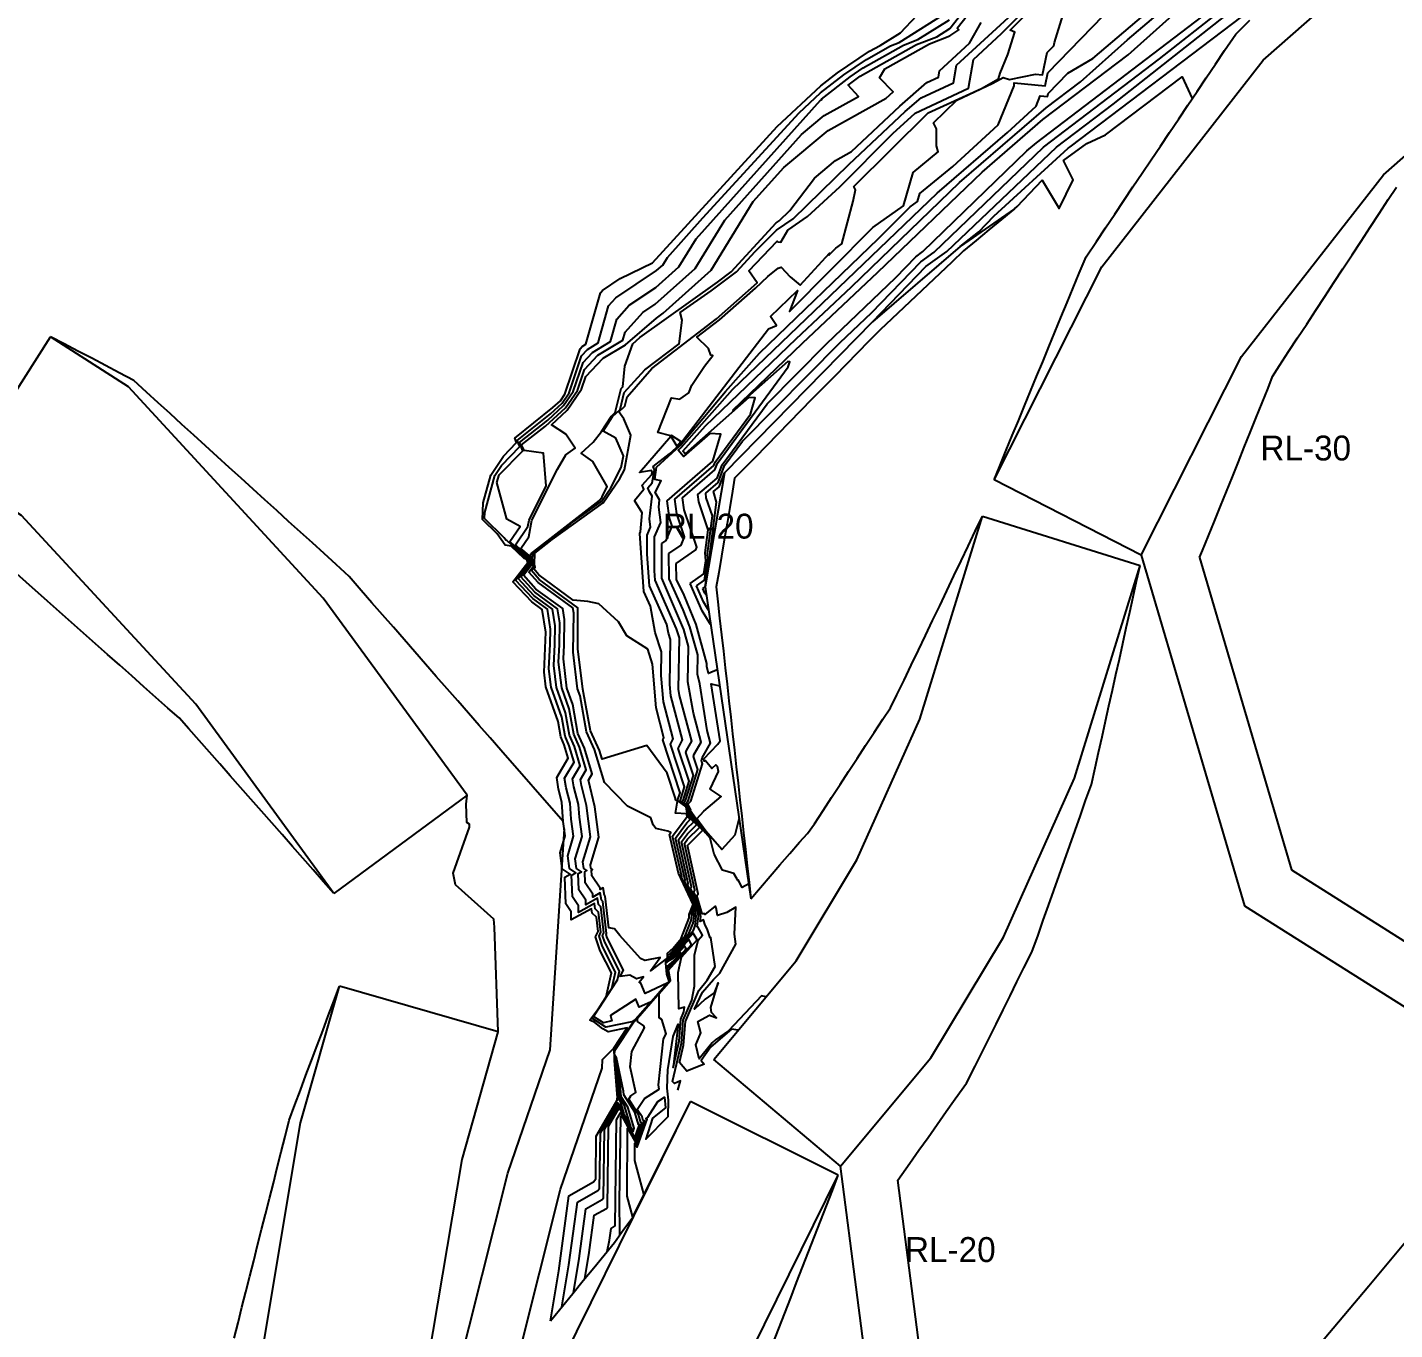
# Model space of a CAD drawing. Extents: x 115.113 to 115.1387, y -3.0991 to -3.0676.
# Drawn here: x 115.120221 to 115.122454, y -3.08711 to -3.084983 of the extents above; entities that cross this region are included whole.
import ezdxf

# ---------------------------------------------------------------- set-up
doc = ezdxf.new("R2010")
doc.units = 0
doc.header["$MEASUREMENT"] = 0
doc.layers.add('FeatureAttribs', color=7, linetype='Continuous')
doc.layers.add('HRS_SMT2_R1', color=7, linetype='Continuous')

# ---------------------------------------------------------------- blocks, each defined once
blk = doc.blocks.new('FEATURE')

msp = doc.modelspace()

# ---------------------------------------------------------------- linework, layer by layer
at = {"layer": 'HRS_SMT2_R1', "color": 250}
for points in [[(115.1217443, -3.0853408, -19), (115.1217751, -3.0853171, -19), (115.1217993, -3.0852914, -19), (115.1219206, -3.0851802, -19), (115.1219243, -3.0851778, -19), (115.1222053, -3.0849644, -19), (115.1222158, -3.0849527, -19), (115.1222478, -3.0849102, -19), (115.1223036, -3.0848427, -19), (115.1223309, -3.0848057, -19), (115.1223147, -3.0847943, -19), (115.1223192, -3.0847725, -19), (115.1223302, -3.0847554, -19), (115.1223881, -3.0847184, -19), (115.1224371, -3.0846594, -19), (115.1224484, -3.0846183, -19), (115.1224513, -3.0846037, -19)], [(115.1212126, -3.0857556, -9), (115.1212275, -3.0857373, -9), (115.121225, -3.0857306, -9), (115.1212408, -3.085713, -9), (115.1212414, -3.0857092, -9), (115.1212405, -3.0857067, -9), (115.1212209, -3.08571, -9), (115.1212721, -3.0856504, -9), (115.1212817, -3.0856668, -9), (115.1212883, -3.0856594, -9), (115.121273, -3.0856492, -9), (115.1212721, -3.0856502, -9), (115.1212504, -3.0856445, -9), (115.1212732, -3.0855881, -9), (115.1212864, -3.0855901, -9), (115.1213015, -3.08558, -9), (115.1213061, -3.0855673, -9), (115.1213269, -3.0855362, -9), (115.1213407, -3.0855187, -9), (115.1213372, -3.0855185, -9), (115.1213332, -3.0855075, -9), (115.1213145, -3.0854889, -9), (115.1213512, -3.0854604, -9), (115.1214104, -3.0854086, -9), (115.1214302, -3.0853898, -9), (115.1214474, -3.0853762, -9), (115.1214522, -3.0853748, -9), (115.1214667, -3.0853901, -9), (115.1214829, -3.0854038, -9), (115.121531, -3.0853519, -9), (115.1215298, -3.085355, -9), (115.1215411, -3.0853436, -9), (115.1215512, -3.0853364, -9), (115.1215697, -3.0852666, -9), (115.1215737, -3.0852483, -9), (115.121571, -3.0852426, -9), (115.1216924, -3.0851223, -9), (115.1217794, -3.0850826, -9), (115.1218072, -3.0850672, -9), (115.1218098, -3.0850576, -9), (115.1218222, -3.0850272, -9), (115.1218335, -3.0849908, -9), (115.121826, -3.0849873, -9), (115.1219675, -3.0848455, -9)], [(115.1210483, -3.0858671, -8), (115.1210503, -3.0858645, -8), (115.1210491, -3.0858599, -8), (115.1210499, -3.0858413, -8), (115.1210779, -3.0858194, -8), (115.1211612, -3.0857594, -8), (115.1211888, -3.0857197, -8), (115.121196, -3.0857054, -8), (115.1212065, -3.0856488, -8), (115.1211951, -3.085622, -8), (115.1211871, -3.085611, -8), (115.1211969, -3.0856016, -8), (115.1212007, -3.0855862, -8), (115.1212408, -3.08554, -8), (115.1213464, -3.085459, -8), (115.1214126, -3.0853999, -8), (115.1213994, -3.0853804, -8), (115.1214454, -3.0853323, -8), (115.1214468, -3.0853334, -8), (115.1214513, -3.0853338, -8), (115.1214627, -3.085314, -8), (115.1214949, -3.0852919, -8), (115.121548, -3.0852431, -8), (115.1216347, -3.0851561, -8), (115.1216708, -3.0851228, -8), (115.1217579, -3.0850822, -8), (115.1217661, -3.0850355, -8), (115.121812, -3.0849932, -8), (115.121928, -3.084877, -8)], [(115.1211314, -3.0870265, -4), (115.1211385, -3.0869835, -4), (115.1211467, -3.0869228, -4), (115.1211666, -3.0869115, -4), (115.1211683, -3.0869093, -4), (115.12117, -3.0867774, -4), (115.1211876, -3.0867472, -4), (115.1212101, -3.0867861, -4), (115.1212118, -3.0867804, -4), (115.1212016, -3.0867464, -4), (115.1211907, -3.0867296, -4), (115.1211888, -3.0867009, -4), (115.1211816, -3.0866678, -4), (115.1211819, -3.0866654, -4), (115.12118, -3.0866629, -4), (115.1211798, -3.0866535, -4), (115.121211, -3.086607, -4), (115.1212691, -3.0865407, -4), (115.1212654, -3.0865291, -4), (115.1212638, -3.0865109, -4), (115.1212658, -3.0865092, -4), (115.1212638, -3.0865103, -4), (115.1212642, -3.0865038, -4), (115.1212384, -3.0865236, -4), (115.1212542, -3.086502, -4), (115.1212292, -3.0865066, -4), (115.1212224, -3.0865034, -4), (115.1211883, -3.086466, -4), (115.12118, -3.086455, -4), (115.1211705, -3.0864536, -4), (115.1211645, -3.0864019, -4), (115.1211634, -3.0864007, -4), (115.1211612, -3.086388, -4), (115.1211564, -3.0863907, -4), (115.1211564, -3.0863888, -4), (115.1211426, -3.0863682, -4), (115.1211422, -3.0863589, -4), (115.1211441, -3.0863579, -4), (115.1211414, -3.0863561, -4), (115.1211406, -3.0863507, -4), (115.1211541, -3.0863055, -4), (115.1211478, -3.0862557, -4), (115.1211372, -3.0862125, -4), (115.1211435, -3.0862018, -4), (115.1211308, -3.0861598, -4), (115.1211201, -3.086136, -4), (115.1211117, -3.0860885, -4), (115.1211022, -3.0860621, -4), (115.1210963, -3.086014, -4), (115.1210975, -3.0859919, -4), (115.121098, -3.0859501, -4), (115.1210952, -3.0859319, -4), (115.1210514, -3.0859001, -4), (115.1210311, -3.0858776, -4), (115.1210442, -3.0858607, -4), (115.1210404, -3.0858455, -4), (115.1210271, -3.0858338, -4), (115.1210397, -3.085815, -4), (115.1210448, -3.0857879, -4), (115.1210868, -3.0857045, -4), (115.1211006, -3.0856812, -4), (115.1211158, -3.08567, -4), (115.1211002, -3.0856471, -4), (115.1210767, -3.0856319, -4), (115.1211023, -3.085608, -4), (115.1211262, -3.0855735, -4), (115.1211331, -3.0855531, -4), (115.1211612, -3.0855232, -4), (115.1211977, -3.0855014, -4), (115.1212482, -3.0854577, -4), (115.1212593, -3.0854496, -4), (115.1213378, -3.0853797, -4), (115.1214065, -3.0852674, -4), (115.1214563, -3.0852119, -4), (115.1215286, -3.0851511, -4), (115.1216234, -3.0850987, -4), (115.121635, -3.0850881, -4), (115.1216129, -3.0850654, -4), (115.1216212, -3.0850507, -4), (115.1216943, -3.0850098, -4), (115.1217278, -3.0849969, -4), (115.121742, -3.0849872, -4), (115.1217397, -3.0849844, -4), (115.121793, -3.0849161, -4)], [(115.121044, -3.0858697, -7), (115.1210488, -3.0858635, -7), (115.121046, -3.0858527, -7), (115.1210465, -3.085842, -7), (115.1211109, -3.0857916, -7), (115.1211584, -3.0857574, -7), (115.1211741, -3.0857347, -7), (115.1211907, -3.0857019, -7), (115.1211943, -3.0856827, -7), (115.1211821, -3.085654, -7), (115.1211612, -3.0856426, -7), (115.1211768, -3.0856184, -7), (115.1211889, -3.0856069, -7), (115.1211958, -3.0855794, -7), (115.1212292, -3.0855423, -7), (115.1212854, -3.0854997, -7), (115.1212905, -3.0854609, -7), (115.121287, -3.0854487, -7), (115.1213379, -3.0854133, -7), (115.1213792, -3.0853819, -7), (115.1214097, -3.0853487, -7), (115.1214445, -3.0853142, -7), (115.1214718, -3.0852955, -7), (115.1215631, -3.0852063, -7), (115.1216544, -3.0851206, -7), (115.1216805, -3.085098, -7), (115.1217335, -3.0850733, -7), (115.1217385, -3.0850448, -7), (115.1218759, -3.0849182, -7)], [(115.1212687, -3.0858421, -13), (115.1212885, -3.0858284, -13), (115.1212941, -3.0858147, -13), (115.1212816, -3.0857776, -13), (115.1212785, -3.0857535, -13), (115.1213422, -3.0856985, -13), (115.1213443, -3.085693, -13), (115.1214019, -3.0856146, -13), (115.1214098, -3.0855881, -13), (115.121399, -3.0855874, -13), (115.1212953, -3.0856794, -13), (115.1212917, -3.085675, -13), (115.1213285, -3.0856339, -13), (115.1214767, -3.0854915, -13), (115.1215668, -3.0854065, -13), (115.1217436, -3.0852364, -13), (115.121885, -3.0851145, -13), (115.1219411, -3.0850718, -13), (115.1220179, -3.0850031, -13), (115.1221177, -3.0849178, -13)], [(115.1212805, -3.0858582, -14), (115.1213125, -3.0858359, -14), (115.1213142, -3.085832, -14), (115.1212937, -3.085771, -14), (115.1212911, -3.085751, -14), (115.1213439, -3.0857054, -14), (115.1213481, -3.0856944, -14), (115.1214636, -3.0855372, -14), (115.1214661, -3.085529, -14), (115.1214627, -3.0855287, -14), (115.1213731, -3.0856083, -14), (115.1214869, -3.0854989, -14), (115.12161, -3.0853828, -14), (115.1217802, -3.0852192, -14), (115.1218797, -3.0851334, -14), (115.1220187, -3.0850276, -14), (115.1221425, -3.0849169, -14)], [(115.1211127, -3.0870494, -3), (115.1211219, -3.0869935, -3), (115.121133, -3.0869121, -3), (115.1211597, -3.0868969, -3), (115.1211619, -3.0868941, -3), (115.1211633, -3.0867827, -3), (115.1211865, -3.0867431, -3), (115.1212059, -3.0867762, -3), (115.1211958, -3.0867426, -3), (115.1211886, -3.0867314, -3), (115.1211858, -3.0866912, -3), (115.1211809, -3.0866686, -3), (115.1211813, -3.0866653, -3), (115.12118, -3.0866636, -3), (115.1211796, -3.0866534, -3), (115.1212106, -3.086607, -3), (115.1212659, -3.086544, -3), (115.12123, -3.0865604, -3), (115.1212231, -3.0865436, -3), (115.1212202, -3.0865422, -3), (115.121227, -3.0865332, -3), (115.121216, -3.0865367, -3), (115.1212047, -3.0865307, -3), (115.121189, -3.0865328, -3), (115.1211947, -3.0865226, -3), (115.1211677, -3.0864695, -3), (115.1211661, -3.0864645, -3), (115.121167, -3.0864625, -3), (115.121161, -3.0864105, -3), (115.1211584, -3.086408, -3), (115.1211565, -3.0863965, -3), (115.1211446, -3.0864032, -3), (115.1211446, -3.0863984, -3), (115.1211321, -3.0863797, -3), (115.1211314, -3.0863618, -3), (115.1211349, -3.0863599, -3), (115.1211296, -3.0863563, -3), (115.1211282, -3.0863458, -3), (115.1211404, -3.0863049, -3), (115.1211343, -3.0862538, -3), (115.1211257, -3.0862209, -3), (115.1211243, -3.0862114, -3), (115.1211337, -3.0861954, -3), (115.1211225, -3.0861586, -3), (115.1211132, -3.0861374, -3), (115.1211058, -3.0860955, -3), (115.1210936, -3.0860616, -3), (115.1210884, -3.0860195, -3), (115.12109, -3.0859914, -3), (115.1210903, -3.0859553, -3), (115.1210868, -3.0859323, -3), (115.1210497, -3.0859053, -3), (115.1210268, -3.0858803, -3), (115.1210427, -3.0858597, -3), (115.1210395, -3.0858471, -3), (115.1210375, -3.0858465, -3), (115.1210181, -3.0858281, -3), (115.1210384, -3.085798, -3), (115.1210403, -3.0857876, -3), (115.1210684, -3.0857318, -3), (115.1210641, -3.0856785, -3), (115.1210323, -3.0856741, -3), (115.1210282, -3.0856646, -3), (115.1210671, -3.0856344, -3), (115.1210996, -3.0856042, -3), (115.1211194, -3.0855757, -3), (115.1211307, -3.0855418, -3), (115.1211526, -3.0855184, -3), (115.1211937, -3.0854939, -3), (115.1211974, -3.0854807, -3), (115.1212259, -3.0854485, -3), (115.1212462, -3.0854349, -3), (115.1213114, -3.0853768, -3), (115.1213598, -3.0852978, -3), (115.1214855, -3.0851577, -3), (115.1215224, -3.0851266, -3), (115.1215783, -3.0850957, -3), (115.1215614, -3.0850772, -3), (115.1215812, -3.0850624, -3), (115.121673, -3.085011, -3), (115.1217062, -3.0849982, -3), (115.1217277, -3.0849847, -3), (115.1217719, -3.084928, -3)], [(115.121245, -3.0858151, -11), (115.1212555, -3.0857913, -11), (115.1212521, -3.0857664, -11), (115.1212535, -3.0857543, -11), (115.1212463, -3.0857427, -11), (115.1212561, -3.0857237, -11), (115.1212455, -3.0857213, -11), (115.1212482, -3.0857011, -11), (115.1212871, -3.0856657, -11), (115.1213609, -3.0855776, -11), (115.1214164, -3.0855149, -11), (115.1216112, -3.0853278, -11), (115.1216627, -3.0852761, -11), (115.1216749, -3.0852674, -11), (115.1216786, -3.0852542, -11), (115.1217327, -3.0852103, -11), (115.1218065, -3.0851423, -11), (115.1218326, -3.0850786, -11), (115.1218328, -3.0850736, -11), (115.121883, -3.0850782, -11), (115.1218875, -3.0850574, -11), (115.1219966, -3.084945, -11)], [(115.1212569, -3.085826, -12), (115.1212644, -3.0858208, -12), (115.121274, -3.0857974, -12), (115.1212696, -3.0857842, -12), (115.1212659, -3.0857559, -12), (115.1213403, -3.0856915, -12), (115.1213536, -3.0856472, -12), (115.1213353, -3.085646, -12), (115.1212927, -3.0856839, -12), (115.1212839, -3.0856732, -12), (115.1212895, -3.0856682, -12), (115.1213724, -3.0855744, -12), (115.121707, -3.0852536, -12), (115.1218219, -3.0851545, -12), (115.1218685, -3.0851117, -12), (115.1218753, -3.0850949, -12), (115.1218872, -3.0850959, -12), (115.1218883, -3.0850909, -12), (115.1219203, -3.0850579, -12), (115.1219611, -3.085034, -12), (115.1220841, -3.0849288, -12)], [(115.1209676, -3.0857852, -1), (115.1209681, -3.085775, -1), (115.1209842, -3.0857145, -1), (115.1209952, -3.0856984, -1), (115.121025, -3.0856676, -1), (115.1210206, -3.0856574, -1), (115.1210752, -3.0856141, -1), (115.1210941, -3.0855965, -1), (115.1211056, -3.0855799, -1), (115.121126, -3.0855191, -1), (115.1211355, -3.085509, -1), (115.1211534, -3.0854983, -1), (115.1211703, -3.0854377, -1), (115.121182, -3.0854244, -1), (115.1212483, -3.0853802, -1), (115.1212587, -3.085371, -1), (115.1212663, -3.0853585, -1), (115.1213243, -3.0852939, -1), (115.1214816, -3.0851225, -1), (115.1215165, -3.0850901, -1), (115.1215544, -3.0850605, -1), (115.1215912, -3.0850353, -1), (115.1216305, -3.0850133, -1), (115.1216447, -3.0850078, -1), (115.121726, -3.0849566, -1)], [(115.1213032, -3.085891, -16), (115.1213256, -3.0858752, -16), (115.1213289, -3.0858539, -16), (115.1213281, -3.0858411, -16), (115.121333, -3.0858033, -16), (115.1213178, -3.0857578, -16), (115.1213162, -3.085746, -16), (115.1213473, -3.0857192, -16), (115.1213558, -3.0856971, -16), (115.121429, -3.0855975, -16), (115.1215261, -3.0854995, -16), (115.1216393, -3.0853914, -16), (115.1216722, -3.0853574, -16), (115.1216832, -3.0853489, -16), (115.1218534, -3.0851847, -16), (115.121869, -3.0851713, -16), (115.1221619, -3.0849481, -16)], [(115.1213136, -3.0858951, -17), (115.1213267, -3.0858859, -17), (115.1213322, -3.0858506, -17), (115.1213317, -3.0858423, -17), (115.1213397, -3.0857808, -17), (115.1213298, -3.0857512, -17), (115.1213288, -3.0857436, -17), (115.1213491, -3.0857261, -17), (115.1213596, -3.0856985, -17), (115.1213887, -3.0856589, -17), (115.1215485, -3.0854977, -17), (115.1215994, -3.0854491, -17), (115.1216803, -3.0853656, -17), (115.1217018, -3.08535, -17), (115.1218803, -3.0851784, -17), (115.12207, -3.0850345, -17), (115.1221739, -3.0849527, -17)], [(115.1216013, -3.0854636, -18), (115.1216884, -3.0853737, -18), (115.1217226, -3.0853489, -18), (115.1219015, -3.0851785, -18), (115.1219943, -3.0851082, -18), (115.1221872, -3.0849567, -18)], [(115.1209879, -3.0857262, -2), (115.1209917, -3.0857139, -2), (115.1210301, -3.0856742, -2), (115.1210244, -3.085661, -2), (115.1210712, -3.0856242, -2), (115.1210968, -3.0856003, -2), (115.1211125, -3.0855778, -2), (115.1211284, -3.0855304, -2), (115.1211441, -3.0855137, -2), (115.1211735, -3.0854961, -2), (115.1211839, -3.0854592, -2), (115.121204, -3.0854365, -2), (115.1212472, -3.0854076, -2), (115.121285, -3.0853739, -2), (115.1213131, -3.0853281, -2), (115.1215162, -3.0851021, -2), (115.1215186, -3.0851008, -2), (115.1215179, -3.0851001, -2), (115.1215646, -3.0850636, -2), (115.1215862, -3.0850488, -2), (115.1216518, -3.0850121, -2), (115.1216755, -3.085003, -2), (115.1217268, -3.0849707, -2)], [(115.1211679, -3.0869818, -6), (115.1211716, -3.0869633, -6), (115.1211743, -3.0869441, -6), (115.1211811, -3.0869398, -6), (115.1211833, -3.0867667, -6), (115.1211899, -3.0867555, -6), (115.1212128, -3.0867964, -6), (115.1212205, -3.0867746, -6), (115.1212193, -3.0867744, -6), (115.1212132, -3.0867542, -6), (115.1211952, -3.086726, -6), (115.1211947, -3.0867202, -6), (115.121183, -3.0866657, -6), (115.1211799, -3.0866606, -6), (115.1211802, -3.0866537, -6), (115.1212116, -3.086607, -6), (115.1212703, -3.08654, -6), (115.1212666, -3.0865262, -6), (115.1212658, -3.0865166, -6), (115.1212803, -3.0865039, -6), (115.121288, -3.0864954, -6), (115.121287, -3.0864937, -6), (115.1212811, -3.0865004, -6), (115.1212656, -3.0865089, -6), (115.1212666, -3.086495, -6), (115.1212754, -3.0864868, -6), (115.1212885, -3.0864708, -6), (115.1213019, -3.0864369, -6), (115.1213019, -3.0864316, -6), (115.1213083, -3.0864153, -6), (115.1212843, -3.0863641, -6), (115.1212695, -3.086301, -6), (115.1212721, -3.0862976, -6), (115.1212672, -3.0862957, -6), (115.1212474, -3.0862914, -6), (115.1212429, -3.0862852, -6), (115.1212391, -3.086274, -6), (115.1212012, -3.0862547, -6), (115.1211635, -3.0862163, -6), (115.1211473, -3.0861624, -6), (115.1211339, -3.0861332, -6), (115.1211235, -3.0860745, -6), (115.1211195, -3.0860632, -6), (115.1211121, -3.0860031, -6), (115.1211132, -3.0859398, -6), (115.1211119, -3.0859311, -6), (115.1210549, -3.0858895, -6), (115.1210397, -3.0858724, -6), (115.1210473, -3.0858626, -6), (115.1210429, -3.0858455, -6), (115.1210431, -3.0858427, -6), (115.1211556, -3.0857554, -6), (115.1211595, -3.0857498, -6), (115.1211681, -3.0857327, -6), (115.1211444, -3.0856921, -6), (115.1211252, -3.0856782, -6), (115.1211451, -3.0856604, -6), (115.1211587, -3.085643, -6), (115.121175, -3.0856178, -6), (115.1211809, -3.0856121, -6), (115.1211908, -3.0855725, -6), (115.1211933, -3.0855697, -6), (115.1211969, -3.085536, -6), (115.1212099, -3.0854995, -6), (115.1212211, -3.0854894, -6), (115.1213481, -3.0853989, -6), (115.1213703, -3.085382, -6), (115.1214439, -3.0853024, -6), (115.1214487, -3.0852991, -6), (115.121466, -3.0852821, -6), (115.1215066, -3.085229, -6), (115.1215409, -3.0852001, -6), (115.1215669, -3.0851857, -6), (115.1216461, -3.0851114, -6), (115.1216902, -3.0850731, -6), (115.1217091, -3.0850643, -6), (115.1217109, -3.0850542, -6), (115.1217599, -3.085009, -6), (115.1217789, -3.0849751, -6)], [(115.121094, -3.0870723, -2), (115.1211053, -3.0870036, -2), (115.1211192, -3.0869014, -2), (115.1211527, -3.0868824, -2), (115.1211555, -3.0868788, -2), (115.1211567, -3.086788, -2), (115.1211853, -3.0867389, -2), (115.121195, -3.0867554, -2), (115.12119, -3.0867387, -2), (115.1211864, -3.0867331, -2), (115.1211871, -3.0867318, -2), (115.1211829, -3.0866816, -2), (115.1211802, -3.0866694, -2), (115.1211808, -3.0866651, -2), (115.1211794, -3.0866533, -2), (115.1212103, -3.086607, -2), (115.1212387, -3.0865747, -2), (115.1212202, -3.0865831, -2), (115.1212148, -3.0865698, -2), (115.1211734, -3.0865966, -2), (115.1211755, -3.0866055, -2), (115.121162, -3.0866084, -2), (115.1211457, -3.086598, -2), (115.121185, -3.0865385, -2), (115.121188, -3.0865241, -2), (115.1211638, -3.0864766, -2), (115.1211604, -3.0864657, -2), (115.1211623, -3.0864615, -2), (115.1211574, -3.0864191, -2), (115.1211535, -3.0864152, -2), (115.1211518, -3.086405, -2), (115.1211328, -3.0864156, -2), (115.1211328, -3.0864081, -2), (115.1211215, -3.0863913, -2), (115.1211205, -3.0863646, -2), (115.1211257, -3.0863619, -2), (115.1211179, -3.0863565, -2), (115.1211158, -3.0863409, -2), (115.1211268, -3.0863043, -2), (115.1211224, -3.0862725, -2), (115.1211208, -3.0862518, -2), (115.1211133, -3.086223, -2), (115.1211114, -3.0862103, -2), (115.1211239, -3.086189, -2), (115.1211143, -3.0861573, -2), (115.1211063, -3.0861388, -2), (115.1210998, -3.0861025, -2), (115.1210849, -3.086061, -2), (115.1210805, -3.086025, -2), (115.1210824, -3.0859909, -2), (115.1210827, -3.0859604, -2), (115.1210785, -3.0859328, -2), (115.121048, -3.0859106, -2), (115.1210225, -3.0858829, -2), (115.1210412, -3.0858588, -2), (115.1210386, -3.0858486, -2), (115.1210358, -3.0858478, -2), (115.1210091, -3.0858225, -2), (115.1210258, -3.0857978, -2), (115.1210038, -3.085786, -2), (115.1209879, -3.0857262, -2)], [(115.121324, -3.0858992, -18), (115.1213278, -3.0858965, -18), (115.1213355, -3.0858473, -18), (115.1213353, -3.0858436, -18), (115.1213465, -3.0857584, -18), (115.1213414, -3.0857411, -18), (115.1213508, -3.085733, -18), (115.1213593, -3.0857106, -18), (115.1213593, -3.0857106, -18)], [(115.1212282, -3.0868898, -9), (115.121213, -3.0868335, -9), (115.1212131, -3.0868051, -9), (115.1212168, -3.0868118, -9), (115.1212331, -3.0867657, -9), (115.1212311, -3.0867654, -9), (115.1212341, -3.0867624, -9), (115.1212508, -3.0867368, -9), (115.1212613, -3.0867301, -9), (115.1212631, -3.0867474, -9), (115.1212417, -3.086764, -9), (115.121231, -3.0867984, -9), (115.1212673, -3.0867617, -9), (115.1212682, -3.086735, -9), (115.1212661, -3.086715, -9), (115.1212672, -3.086685, -9), (115.1212754, -3.0866306, -9), (115.1212837, -3.0866109, -9), (115.1212754, -3.0866815, -9), (115.1212853, -3.0866386, -9), (115.121288, -3.0866025, -9), (115.121293, -3.0865907, -9), (115.1212944, -3.0865831, -9), (115.1212847, -3.0865854, -9), (115.1212839, -3.0865263, -9), (115.1212894, -3.0865011, -9), (115.1213147, -3.0864729, -9), (115.1213083, -3.0864622, -9), (115.1212685, -3.0865064, -9), (115.1213087, -3.0864573, -9), (115.1213115, -3.0864502, -9), (115.1213134, -3.0864341, -9), (115.1213114, -3.0864272, -9), (115.1213147, -3.0864189, -9), (115.1213119, -3.0864092, -9), (115.1212991, -3.0863825, -9), (115.1213004, -3.0863809, -9), (115.1212842, -3.0863098, -9), (115.1212985, -3.0862907, -9), (115.1213086, -3.0862808, -9), (115.1212997, -3.086268, -9), (115.1212976, -3.0862551, -9), (115.1212859, -3.0862467, -9), (115.1212876, -3.0862448, -9), (115.1212943, -3.0862234, -9), (115.1212711, -3.0861537, -9), (115.1212756, -3.0861449, -9), (115.1212598, -3.0860844, -9), (115.1212559, -3.0860411, -9), (115.1212565, -3.0860028, -9), (115.1212465, -3.0859712, -9), (115.1212386, -3.0859279, -9), (115.121228, -3.0859041, -9), (115.1212211, -3.0858097, -9), (115.1212223, -3.085807, -9), (115.121225, -3.0857759, -9), (115.1212126, -3.0857556, -9)], [(115.1210753, -3.0870952, -1), (115.1210887, -3.0870137, -1), (115.1211055, -3.0868908, -1), (115.1211457, -3.0868679, -1), (115.1211491, -3.0868635, -1), (115.12115, -3.0867934, -1), (115.1211842, -3.0867348, -1), (115.121184, -3.0867318, -1), (115.1211848, -3.086731, -1), (115.1211796, -3.0866702, -1), (115.1211801, -3.0866648, -1), (115.1211792, -3.0866532, -1), (115.1212115, -3.0866053, -1), (115.1212102, -3.086605, -1), (115.1212081, -3.086607, -1), (115.1211658, -3.0866158, -1), (115.1211426, -3.086601, -1), (115.1211555, -3.0865834, -1), (115.1211757, -3.0865523, -1), (115.1211813, -3.0865256, -1), (115.12116, -3.0864836, -1), (115.1211547, -3.086467, -1), (115.1211576, -3.0864604, -1), (115.1211538, -3.0864276, -1), (115.1211485, -3.0864225, -1), (115.121147, -3.0864136, -1), (115.121121, -3.0864281, -1), (115.1211209, -3.0864177, -1), (115.121111, -3.0864028, -1), (115.1211096, -3.0863675, -1), (115.1211165, -3.0863638, -1), (115.1211062, -3.0863567, -1), (115.1211034, -3.086336, -1), (115.1211131, -3.0863037, -1), (115.1211093, -3.0862761, -1), (115.1211073, -3.0862499, -1), (115.1211008, -3.086225, -1), (115.1210984, -3.0862092, -1), (115.1211141, -3.0861826, -1), (115.121106, -3.086156, -1), (115.1210993, -3.0861402, -1), (115.1210939, -3.0861095, -1), (115.1210763, -3.0860605, -1), (115.1210726, -3.0860305, -1), (115.1210749, -3.0859904, -1), (115.1210751, -3.0859656, -1), (115.1210702, -3.0859332, -1), (115.1210463, -3.0859158, -1), (115.1210182, -3.0858856, -1), (115.1210397, -3.0858578, -1), (115.1210377, -3.0858501, -1), (115.1210342, -3.0858491, -1), (115.1210042, -3.0858208, -1), (115.1210022, -3.0858205, -1), (115.1209996, -3.0858167, -1), (115.1209676, -3.0857852, -1)], [(115.1213818, -3.0866207, -11), (115.1213709, -3.0866186, -11), (115.1213373, -3.0866479, -11), (115.1213214, -3.0866699, -11), (115.1213261, -3.0866759, -11), (115.1212979, -3.0866874, -11), (115.1212861, -3.0866734, -11), (115.1212926, -3.086645, -11), (115.1212959, -3.0866064, -11), (115.1213178, -3.0865556, -11), (115.1213311, -3.0865391, -11), (115.121344, -3.0865164, -11), (115.1213371, -3.0864694, -11), (115.121336, -3.0864698, -11), (115.1213313, -3.0864552, -11), (115.1213279, -3.0864492, -11), (115.1213252, -3.0864404, -11), (115.1213198, -3.0864433, -11), (115.1213208, -3.0864348, -11), (115.1213178, -3.0864242, -11), (115.1213189, -3.0864213, -11), (115.1213146, -3.086406, -11), (115.1213091, -3.0863947, -11), (115.1213111, -3.0863921, -11), (115.121294, -3.0863157, -11), (115.1212993, -3.0863087, -11), (115.1213187, -3.0862898, -11), (115.1213015, -3.0862653, -11), (115.1213008, -3.0862598, -11), (115.1213015, -3.0862589, -11), (115.1212992, -3.0862538, -11), (115.1212927, -3.0862492, -11), (115.121296, -3.0862456, -11), (115.1213088, -3.0862044, -11), (115.1212964, -3.0861671, -11), (115.1212972, -3.086164, -11), (115.121306, -3.0861483, -11), (115.1212862, -3.0860742, -11), (115.1212844, -3.0860638, -11), (115.121286, -3.0859798, -11), (115.1212812, -3.0859651, -11), (115.1212464, -3.0858859, -11), (115.1212452, -3.0858703, -11), (115.121245, -3.0858151, -11)], [(115.1214272, -3.0865663, -12), (115.1214199, -3.0865643, -12), (115.1213663, -3.0866218, -12), (115.1213448, -3.0866361, -12), (115.1213391, -3.086641, -12), (115.1213182, -3.0866672, -12), (115.1213129, -3.0866443, -12), (115.1213211, -3.086625, -12), (115.1213159, -3.0866061, -12), (115.1213349, -3.0865961, -12), (115.1213464, -3.0866005, -12), (115.121338, -3.0865915, -12), (115.1213373, -3.0865834, -12), (115.1213494, -3.0865432, -12), (115.1213425, -3.0865593, -12), (115.121328, -3.0865699, -12), (115.1213107, -3.0865861, -12), (115.1213234, -3.0865585, -12), (115.1213414, -3.0865376, -12), (115.1213521, -3.0865275, -12), (115.121378, -3.0864801, -12), (115.121376, -3.0864638, -12), (115.1213779, -3.0864196, -12), (115.1213635, -3.0864283, -12), (115.1213478, -3.0864333, -12), (115.1213461, -3.0864209, -12), (115.1213445, -3.0864178, -12), (115.1213274, -3.0864317, -12), (115.1213273, -3.0864303, -12), (115.1213231, -3.0864303, -12), (115.1213142, -3.0864007, -12), (115.1213165, -3.0863977, -12), (115.1212989, -3.0863187, -12), (115.1213237, -3.0862943, -12), (115.1213025, -3.0862639, -12), (115.121302, -3.0862608, -12), (115.121303, -3.0862598, -12), (115.1213, -3.0862532, -12), (115.1212962, -3.0862504, -12), (115.1213002, -3.086246, -12), (115.1213161, -3.0861949, -12), (115.1213091, -3.0861737, -12), (115.1213101, -3.0861698, -12), (115.1213212, -3.08615, -12), (115.1213086, -3.0861028, -12), (115.1212998, -3.0860515, -12), (115.1213009, -3.0859938, -12), (115.1212933, -3.0859664, -12), (115.1212572, -3.0858826, -12), (115.1212569, -3.085826, -12)], [(115.121399, -3.0863814, -13), (115.1213883, -3.0863877, -13), (115.121382, -3.0863748, -13), (115.1213805, -3.086376, -13), (115.1213802, -3.0863738, -13), (115.1213749, -3.0863644, -13), (115.1213563, -3.086359, -13), (115.1213424, -3.0863331, -13), (115.1213359, -3.0863068, -13), (115.1213282, -3.086298, -13), (115.121322, -3.0862879, -13), (115.1213033, -3.0862619, -13), (115.1213045, -3.0862606, -13), (115.1212996, -3.0862516, -13), (115.1213044, -3.0862463, -13), (115.1213234, -3.0861854, -13), (115.1213218, -3.0861804, -13), (115.1213229, -3.0861756, -13), (115.1213364, -3.0861517, -13), (115.121331, -3.0861314, -13), (115.121319, -3.0860547, -13), (115.1213152, -3.0860392, -13), (115.1213158, -3.0860078, -13), (115.1213031, -3.0859621, -13), (115.1212918, -3.0859343, -13), (115.1212692, -3.0858837, -13), (115.1212687, -3.0858421, -13)], [(115.1213477, -3.0860322, -14), (115.1213333, -3.0860378, -14), (115.1213307, -3.0860269, -14), (115.1213308, -3.0860219, -14), (115.121313, -3.0859578, -14), (115.1212935, -3.0859104, -14), (115.1212812, -3.0858848, -14), (115.1212805, -3.0858582, -14)], [(115.1211884, -3.0869552, -7), (115.1211886, -3.0869522, -7), (115.1211882, -3.0868996, -7), (115.12119, -3.0867614, -7), (115.121191, -3.0867597, -7), (115.1212141, -3.0868015, -7), (115.1212247, -3.0867716, -7), (115.1212231, -3.0867714, -7), (115.1212191, -3.0867581, -7), (115.121203, -3.0867332, -7), (115.1212067, -3.0867275, -7), (115.1212145, -3.0867225, -7), (115.1212056, -3.0866803, -7), (115.1212083, -3.0866556, -7), (115.121229, -3.0866167, -7), (115.121228, -3.0866134, -7), (115.1212175, -3.0866061, -7), (115.1212175, -3.0866007, -7), (115.1212709, -3.0865396, -7), (115.1212668, -3.0865195, -7), (115.1212747, -3.0865125, -7), (115.1212969, -3.0864879, -7), (115.1212941, -3.0864832, -7), (115.1212769, -3.0865025, -7), (115.1212665, -3.0865082, -7), (115.1212672, -3.0864988, -7), (115.1212731, -3.0864933, -7), (115.1212952, -3.0864663, -7), (115.1213051, -3.0864413, -7), (115.121306, -3.0864335, -7), (115.1213051, -3.0864302, -7), (115.1213104, -3.0864165, -7), (115.1212891, -3.0863704, -7), (115.1212897, -3.0863697, -7), (115.1212744, -3.0863039, -7), (115.1212984, -3.0862715, -7), (115.1212974, -3.0862673, -7), (115.1212796, -3.0862661, -7), (115.1212825, -3.0862468, -7), (115.1212792, -3.0862441, -7), (115.1212797, -3.0862424, -7), (115.1212659, -3.0862008, -7), (115.1212324, -3.0861559, -7), (115.1211599, -3.086178, -7), (115.1211556, -3.0861637, -7), (115.1211408, -3.0861318, -7), (115.1211281, -3.0860638, -7), (115.12112, -3.0859976, -7), (115.1211202, -3.0859306, -7), (115.1210566, -3.0858843, -7), (115.121044, -3.0858697, -7)], [(115.1212097, -3.086926, -8), (115.1212005, -3.0868916, -8), (115.1212011, -3.0867805, -8), (115.1212155, -3.0868066, -8), (115.1212289, -3.0867687, -8), (115.1212268, -3.0867684, -8), (115.1212249, -3.086762, -8), (115.1212171, -3.08675, -8), (115.1212288, -3.0867321, -8), (115.121253, -3.0867168, -8), (115.1212515, -3.08671, -8), (115.1212596, -3.0866346, -8), (115.1212641, -3.0866263, -8), (115.1212569, -3.0866033, -8), (115.1212526, -3.0866003, -8), (115.1212526, -3.0865608, -8), (115.1212715, -3.0865393, -8), (115.1212678, -3.0865224, -8), (115.1213058, -3.0864804, -8), (115.1213012, -3.0864727, -8), (115.1212728, -3.0865046, -8), (115.1212674, -3.0865075, -8), (115.1212677, -3.0865027, -8), (115.121302, -3.0864618, -8), (115.1213083, -3.0864457, -8), (115.1213097, -3.0864338, -8), (115.1213083, -3.0864287, -8), (115.1213126, -3.0864177, -8), (115.1213106, -3.0864108, -8), (115.1212941, -3.0863765, -8), (115.121295, -3.0863753, -8), (115.1212793, -3.0863069, -8), (115.1212981, -3.0862817, -8), (115.1213036, -3.0862763, -8), (115.1212988, -3.0862693, -8), (115.1212968, -3.0862558, -8), (115.1212825, -3.0862455, -8), (115.121287, -3.0862329, -8), (115.1212586, -3.0861464, -8), (115.1212604, -3.0861432, -8), (115.1212479, -3.0860944, -8), (115.1212419, -3.0860228, -8), (115.1212342, -3.0859986, -8), (115.1212, -3.0859765, -8), (115.1211865, -3.0859539, -8), (115.1211544, -3.0859244, -8), (115.1211365, -3.0859206, -8), (115.1211125, -3.0859185, -8), (115.1210564, -3.0858771, -8), (115.1210483, -3.0858671, -8)], [(115.1213368, -3.085958, -16), (115.1213228, -3.0859359, -16), (115.1213032, -3.085891, -16)], [(115.1213333, -3.0859344, -17), (115.1213251, -3.0859213, -17), (115.1213136, -3.0858951, -17)], [(115.1213299, -3.0859108, -18), (115.1213273, -3.0859067, -18), (115.121324, -3.0858992, -18)], [(115.1213832, -3.0862738, -14), (115.1213764, -3.0863018, -14), (115.1213552, -3.0863255, -14), (115.1213291, -3.0862958, -14), (115.1213145, -3.0862752, -14), (115.1213257, -3.0862626, -14), (115.1213542, -3.086239, -14), (115.1213359, -3.0862272, -14), (115.1213496, -3.0861983, -14), (115.1213478, -3.0861901, -14), (115.1213456, -3.086187, -14), (115.1213387, -3.086193, -14), (115.1213277, -3.0861801, -14), (115.1213264, -3.0861811, -14), (115.1213256, -3.0861774, -14), (115.1213485, -3.0861536, -14), (115.1213523, -3.0861479, -14), (115.1213376, -3.0860548, -14), (115.1213515, -3.086058, -14)]]:
    msp.add_polyline3d(points, dxfattribs=at)
at = {"layer": 'HRS_SMT2_R1', "color": 4}
for points in [[(115.1217997, -3.0857217, -20), (115.1219756, -3.0853738, -23.3517132), (115.1222395, -3.0850364, -26.8293018), (115.1225159, -3.0847933, -30)], [(115.1220403, -3.0858446, -20), (115.1222042, -3.0855205, -23.3517132), (115.1224361, -3.085224, -26.8293018), (115.1226936, -3.0849975, -30)], [(115.1201132, -3.0857166, 0), (115.1202586, -3.0854881, 0)], [(115.1209392, -3.0862367, 10), (115.1207042, -3.085915, 6.0928736), (115.120386, -3.08557, 1.4880941), (115.1202586, -3.0854881, 0)], [(115.1207216, -3.0863972, 10), (115.1204958, -3.086088, 6.0928736), (115.1202115, -3.0857799, 1.4880941), (115.1201132, -3.0857166, 0)], [(115.1220403, -3.0858446, -20), (115.1217997, -3.0857217, -20)], [(115.1213421, -3.0866682, -10), (115.1214765, -3.0865072, -12.0842791), (115.1215756, -3.0863421, -14.158926), (115.1216783, -3.0861126, -16.723917), (115.1217807, -3.0857814, -20)], [(115.1217807, -3.0857814, -20), (115.1220384, -3.0858619, -20)], [(115.1215489, -3.0868425, -10), (115.1216967, -3.0866654, -12.0842791), (115.121815, -3.0864684, -14.158926), (115.1219312, -3.0862089, -16.723917), (115.1220384, -3.0858619, -20)], [(115.1209392, -3.0862367, 10), (115.1207216, -3.0863972, 10)], [(115.1206062, -3.0876565, 0), (115.1205974, -3.0875905, 0.5092721), (115.1205895, -3.0872348, 3.6219993), (115.1206672, -3.0867719, 7.8575807), (115.1207304, -3.0865489, 10)], [(115.1209899, -3.0866232, 10), (115.1207304, -3.0865489, 10)], [(115.1208736, -3.0876206, 0), (115.1208668, -3.0875695, 0.5092721), (115.1208599, -3.0872545, 3.6219993), (115.1209309, -3.0868318, 7.8575807), (115.1209899, -3.0866232, 10)], [(115.1215489, -3.0868425, -10), (115.1213421, -3.0866682, -10)], [(115.120981, -3.087815, 0), (115.120979, -3.0875721, -2.1431489), (115.1210257, -3.0872996, -4.2262478), (115.1213038, -3.0867368, -10)], [(115.1215454, -3.0868574, -10), (115.1213038, -3.0867368, -10)], [(115.1212509, -3.0878127, 0), (115.121249, -3.0875941, -2.1431489), (115.1212849, -3.0873848, -4.2262478), (115.1215454, -3.0868574, -10)]]:
    msp.add_polyline3d(points, dxfattribs=at)
at = {"layer": 'HRS_SMT2_R1', "color": 22}
for points in [[(115.1212331, -3.0858124, -10), (115.1212389, -3.0857992, -10), (115.121237, -3.0857853, -10), (115.1212411, -3.0857483, -10), (115.1212368, -3.0857412, -10), (115.1212344, -3.0857347, -10), (115.1212416, -3.0857266, -10), (115.121245, -3.0857055, -10), (115.1212428, -3.0856999, -10), (115.1212694, -3.0856795, -10), (115.1212862, -3.0856648, -10), (115.1214315, -3.0854751, -10), (115.1214445, -3.0854698, -10), (115.1214348, -3.0854552, -10), (115.121479, -3.0854129, -10), (115.1214657, -3.0854468, -10), (115.1216019, -3.0853098, -10), (115.121652, -3.0852742, -10), (115.1216674, -3.0852197, -10), (115.1217084, -3.0851864, -10), (115.1217057, -3.0851764, -10), (115.1217056, -3.0851485, -10), (115.1217011, -3.0851389, -10), (115.1217389, -3.0851017, -10), (115.1217977, -3.0850739, -10), (115.1218147, -3.0850646, -10), (115.121825, -3.085068, -10), (115.1218672, -3.0850594, -10), (115.1218788, -3.0850604, -10), (115.1218867, -3.085024, -10), (115.1218975, -3.0850129, -10), (115.1218983, -3.0850076, -10), (115.1219237, -3.0849261, -10)], [(115.1209641, -3.0857864, 0), (115.1209654, -3.0857595, 0), (115.1209776, -3.085714, 0), (115.1209987, -3.0856829, 0), (115.1210199, -3.0856611, 0), (115.1210168, -3.0856538, 0), (115.1210793, -3.0856039, 0), (115.1210914, -3.0855927, 0), (115.1210987, -3.085582, 0), (115.1211237, -3.0855078, 0), (115.121127, -3.0855042, 0), (115.1211332, -3.0855005, 0), (115.1211568, -3.0854162, 0), (115.1211601, -3.0854124, 0), (115.1211892, -3.0853931, 0), (115.1212419, -3.0853675, 0), (115.1214457, -3.0851449, 0), (115.121517, -3.0850786, 0), (115.1215441, -3.0850574, 0), (115.1215963, -3.0850217, 0), (115.121614, -3.0850126, 0), (115.1216467, -3.084992, 0), (115.1216736, -3.0849638, 0)], [(115.1218329, -3.0852793, -20), (115.1218377, -3.0852757, -20), (115.1218783, -3.0852326, -20), (115.1219063, -3.0852789, -20), (115.1219288, -3.0852318, -20), (115.1219131, -3.0852004, -20), (115.1219512, -3.0851727, -20), (115.1219818, -3.0851587, -20), (115.122107, -3.0850635, -20), (115.1221235, -3.0850993, -20)], [(115.1211599, -3.0866825, 0), (115.1211604, -3.0866683, 0), (115.1211789, -3.0866498, 0), (115.1212006, -3.0866167, 0), (115.1211696, -3.0866232, 0), (115.121161, -3.0866184, 0), (115.1211477, -3.0866082, 0), (115.1211395, -3.086604, 0), (115.1211554, -3.0865831, 0), (115.1211664, -3.0865662, 0), (115.1211747, -3.0865271, 0), (115.1211562, -3.0864907, 0), (115.121149, -3.0864682, 0), (115.121153, -3.0864594, 0), (115.1211503, -3.0864362, 0), (115.1211436, -3.0864297, 0), (115.1211423, -3.0864221, 0), (115.1211092, -3.0864405, 0), (115.1211091, -3.0864274, 0), (115.1211004, -3.0864144, 0), (115.1210987, -3.0863704, 0), (115.1211074, -3.0863658, 0), (115.1210945, -3.0863569, 0), (115.121091, -3.0863311, 0), (115.1210995, -3.0863032, 0), (115.1210962, -3.0862798, 0), (115.1210937, -3.086248, 0), (115.1210883, -3.0862271, 0), (115.1210855, -3.0862081, 0), (115.1211043, -3.0861762, 0), (115.1210978, -3.0861547, 0), (115.1210924, -3.0861416, 0), (115.121088, -3.0861165, 0), (115.1210677, -3.0860599, 0), (115.1210647, -3.0860359, 0), (115.1210675, -3.0859707, 0), (115.1210618, -3.0859336, 0), (115.1210446, -3.0859211, 0), (115.1210139, -3.0858882, 0), (115.1210382, -3.0858569, 0), (115.1210368, -3.0858517, 0), (115.1210325, -3.0858504, 0), (115.1210112, -3.0858303, 0), (115.1210015, -3.0858287, 0), (115.1209883, -3.0858101, 0), (115.1209641, -3.0857864, 0)], [(115.1212835, -3.0867187, -10), (115.1212878, -3.0867035, -10), (115.1212776, -3.0867077, -10), (115.1212746, -3.0867042, -10), (115.121289, -3.0866418, -10), (115.121292, -3.0866044, -10), (115.121306, -3.0865715, -10), (115.1213103, -3.0865489, -10), (115.1213105, -3.0864981, -10), (115.1213163, -3.0864737, -10), (115.1213236, -3.0864654, -10), (115.1213159, -3.0864515, -10), (115.121315, -3.086452, -10), (115.1213171, -3.0864344, -10), (115.1213146, -3.0864257, -10), (115.1213168, -3.0864201, -10), (115.1213133, -3.0864076, -10), (115.1213041, -3.0863886, -10), (115.1213058, -3.0863865, -10), (115.1212891, -3.0863128, -10), (115.1212989, -3.0862997, -10), (115.1213137, -3.0862853, -10), (115.1213006, -3.0862666, -10), (115.1213, -3.0862581, -10), (115.1212984, -3.0862545, -10), (115.1212893, -3.0862479, -10), (115.1212918, -3.0862452, -10), (115.1213016, -3.0862139, -10), (115.1212838, -3.0861604, -10), (115.1212908, -3.0861466, -10), (115.1212716, -3.0860744, -10), (115.12127, -3.0860559, -10), (115.1212712, -3.0859828, -10), (115.1212678, -3.0859722, -10), (115.1212652, -3.0859578, -10), (115.1212372, -3.085895, -10), (115.1212331, -3.0858431, -10), (115.1212331, -3.0858124, -10)], [(115.1209899, -3.0866232, 10), (115.1209836, -3.0864522, 10), (115.1209828, -3.0864394, 10), (115.1209199, -3.0863833, 10), (115.1209161, -3.0863639, 10), (115.1209432, -3.0862889, 10), (115.1209429, -3.0862842, 10), (115.1209389, -3.0862816, 10), (115.1209378, -3.0862512, 10), (115.1209392, -3.0862367, 10)]]:
    msp.add_polyline3d(points, dxfattribs=at)
at = {"layer": 'HRS_SMT2_R1', "color": 1}
for points in [[(115.1217997, -3.0857217, -20), (115.1218097, -3.0856976, -20), (115.1218196, -3.0856735, -20), (115.1218295, -3.0856494, -20), (115.1218395, -3.0856253, -20), (115.1218494, -3.0856012, -20), (115.1218593, -3.0855771, -20), (115.1218693, -3.085553, -20), (115.1218792, -3.0855289, -20), (115.1218892, -3.0855047, -20), (115.1218991, -3.0854806, -20), (115.121909, -3.0854565, -20), (115.121919, -3.0854324, -20), (115.1219289, -3.0854083, -20), (115.1219388, -3.0853842, -20), (115.1219501, -3.0853575, -20), (115.1219669, -3.0853328, -20), (115.1219819, -3.0853105, -20), (115.1219968, -3.0852882, -20), (115.1220118, -3.0852659, -20), (115.1220267, -3.0852436, -20), (115.1220417, -3.0852213, -20), (115.1220566, -3.085199, -20), (115.1220716, -3.0851767, -20), (115.1220865, -3.0851544, -20), (115.1221015, -3.0851321, -20), (115.1221164, -3.0851098, -20), (115.1221314, -3.0850875, -20), (115.1221463, -3.0850652, -20), (115.1221613, -3.0850429, -20), (115.1221763, -3.0850206, -20), (115.1221947, -3.0849938, -20), (115.1222175, -3.0849711, -20)], [(115.1207216, -3.0863972, 10), (115.1207047, -3.086378, 10), (115.1206878, -3.0863588, 10), (115.1206708, -3.0863396, 10), (115.1206539, -3.0863204, 10), (115.1206369, -3.0863011, 10), (115.12062, -3.0862819, 10), (115.120603, -3.0862627, 10), (115.1205861, -3.0862435, 10), (115.1205691, -3.0862243, 10), (115.1205522, -3.086205, 10), (115.1205352, -3.0861858, 10), (115.1205183, -3.0861666, 10), (115.1205014, -3.0861474, 10), (115.1204844, -3.0861282, 10), (115.1204687, -3.0861106, 10), (115.1204504, -3.0860946, 10), (115.1204307, -3.0860771, 10), (115.120411, -3.0860596, 10), (115.1203914, -3.0860421, 10), (115.1203717, -3.0860246, 10), (115.120352, -3.0860071, 10), (115.1203324, -3.0859896, 10), (115.1203127, -3.0859721, 10), (115.120293, -3.0859546, 10), (115.1202734, -3.0859372, 10), (115.1202537, -3.0859197, 10), (115.1201841, -3.0858577, 10)], [(115.1220403, -3.0858446, -20), (115.1222089, -3.0864172, -20), (115.122598, -3.0866632, -20)], [(115.1205586, -3.0871237, 10), (115.120565, -3.0870983, 10), (115.1205714, -3.087073, 10), (115.1205778, -3.0870476, 10), (115.1205842, -3.0870223, 10), (115.1205906, -3.0869969, 10), (115.120597, -3.0869715, 10), (115.1206034, -3.0869462, 10), (115.1206098, -3.0869208, 10), (115.1206162, -3.0868955, 10), (115.1206226, -3.0868701, 10), (115.120629, -3.0868447, 10), (115.1206354, -3.0868194, 10), (115.1206418, -3.086794, 10), (115.1206484, -3.0867676, 10), (115.1206578, -3.0867424, 10), (115.1206669, -3.0867182, 10), (115.1206759, -3.086694, 10), (115.120685, -3.0866698, 10), (115.1206941, -3.0866457, 10), (115.1207032, -3.0866215, 10), (115.1207122, -3.0865973, 10), (115.1207213, -3.0865731, 10), (115.1207304, -3.0865489, 10)], [(115.120981, -3.087815, 0), (115.1209787, -3.087788, 0), (115.1209763, -3.0877611, 0), (115.1209739, -3.0877341, 0), (115.1209715, -3.0877071, 0), (115.1209692, -3.0876801, 0), (115.1209668, -3.0876532, 0), (115.1209644, -3.0876262, 0), (115.120962, -3.0875992, 0), (115.1209597, -3.0875705, 0), (115.1209625, -3.0875437, 0), (115.1209651, -3.0875187, 0), (115.1209677, -3.0874936, 0), (115.1209702, -3.0874685, 0), (115.1209728, -3.0874435, 0), (115.1209754, -3.0874184, 0), (115.1209779, -3.0873934, 0), (115.1209805, -3.0873683, 0), (115.1209831, -3.0873432, 0), (115.1209857, -3.0873182, 0), (115.1209892, -3.0872876, 0), (115.1210917, -3.0868801, 0), (115.1211599, -3.0866825, 0)], [(115.1220661, -3.0876903, -10), (115.1216322, -3.0874862, -10), (115.1215489, -3.0868425, -10)]]:
    msp.add_polyline3d(points, dxfattribs=at)
at = {"layer": 'HRS_SMT2_R1', "color": 3}
for points in [[(115.1221353, -3.0858489, -30), (115.12214, -3.0858374, -30), (115.1221498, -3.0858132, -30), (115.1221596, -3.0857891, -30), (115.1221694, -3.085765, -30), (115.1221792, -3.0857408, -30), (115.122189, -3.0857167, -30), (115.1221988, -3.0856926, -30), (115.1222085, -3.0856684, -30), (115.1222183, -3.0856443, -30), (115.1222281, -3.0856202, -30), (115.1222379, -3.085596, -30), (115.1222477, -3.0855719, -30), (115.1222548, -3.085553, -30), (115.122266, -3.0855351, -30), (115.1222808, -3.0855125, -30), (115.1222956, -3.08549, -30), (115.1223104, -3.0854674, -30), (115.1223252, -3.0854448, -30), (115.12234, -3.0854223, -30), (115.1223549, -3.0853997, -30), (115.1223697, -3.0853771, -30), (115.1223845, -3.0853545, -30), (115.1223993, -3.085332, -30), (115.1224141, -3.0853094, -30), (115.1224289, -3.0852868, -30), (115.1224437, -3.0852643, -30), (115.1224569, -3.0852438, -30)], [(115.1218329, -3.0852793, -20), (115.1217443, -3.0853408, -19), (115.1216013, -3.0854636, -18), (115.1213593, -3.0857106, -18), (115.1213278, -3.0858965, -18), (115.1214026, -3.0864061, -20)], [(115.1218329, -3.0852793, -20), (115.121812, -3.0852966, -20), (115.1217911, -3.0853138, -20), (115.1217703, -3.085331, -20), (115.1217498, -3.085348, -20), (115.1217306, -3.0853662, -20), (115.121711, -3.0853847, -20), (115.1216914, -3.0854033, -20), (115.1216718, -3.0854218, -20), (115.1216522, -3.0854403, -20), (115.1216326, -3.0854588, -20), (115.1216136, -3.0854769, -20), (115.1215955, -3.0854953, -20), (115.1215769, -3.0855143, -20), (115.1215583, -3.0855333, -20), (115.1215397, -3.0855523, -20), (115.1215211, -3.0855713, -20), (115.1215024, -3.0855903, -20), (115.1214838, -3.0856093, -20), (115.1214652, -3.0856283, -20), (115.1214466, -3.0856473, -20), (115.121428, -3.0856663, -20), (115.1214094, -3.0856853, -20), (115.1213908, -3.0857043, -20), (115.1213761, -3.0857192, -20), (115.1213726, -3.0857402, -20), (115.1213681, -3.0857668, -20), (115.1213636, -3.0857933, -20), (115.121359, -3.0858199, -20), (115.1213545, -3.0858464, -20), (115.12135, -3.085873, -20), (115.121346, -3.0858967, -20), (115.1213486, -3.0859208, -20), (115.1213516, -3.0859478, -20), (115.1213546, -3.0859748, -20), (115.1213576, -3.0860017, -20), (115.1213606, -3.0860287, -20), (115.1213636, -3.0860556, -20), (115.1213666, -3.0860826, -20), (115.1213696, -3.0861095, -20), (115.1213726, -3.0861365, -20), (115.1213756, -3.0861634, -20), (115.1213786, -3.0861904, -20), (115.1213816, -3.0862174, -20), (115.1213846, -3.0862443, -20), (115.1213876, -3.0862713, -20), (115.1213906, -3.0862982, -20), (115.1213936, -3.0863252, -20), (115.1213966, -3.0863521, -20), (115.1213996, -3.0863791, -20), (115.1214026, -3.0864061, -20)], [(115.1210962, -3.0862798, 0), (115.1209941, -3.0861631, 0), (115.1209765, -3.0861431, 0), (115.120959, -3.086123, 0), (115.1209414, -3.086103, 0), (115.1209239, -3.0860829, 0), (115.1209063, -3.0860629, 0), (115.1208888, -3.0860428, 0), (115.1208712, -3.0860228, 0), (115.1208537, -3.0860027, 0), (115.1208361, -3.0859826, 0), (115.1208186, -3.0859626, 0), (115.120801, -3.0859425, 0), (115.1207835, -3.0859225, 0), (115.1207659, -3.0859024, 0), (115.1207465, -3.0858798, 0), (115.120725, -3.0858599, 0), (115.1207056, -3.0858423, 0), (115.1206863, -3.0858247, 0), (115.1206669, -3.0858072, 0), (115.1206475, -3.0857896, 0), (115.1206282, -3.085772, 0), (115.1206088, -3.0857544, 0), (115.1205894, -3.0857368, 0), (115.1205701, -3.0857192, 0), (115.1205507, -3.0857016, 0), (115.1205313, -3.085684, 0), (115.120512, -3.0856664, 0), (115.1204926, -3.0856488, 0), (115.1204733, -3.0856313, 0), (115.1204539, -3.0856137, 0), (115.1204345, -3.0855961, 0), (115.1204152, -3.0855785, 0), (115.1203946, -3.0855596, 0), (115.1203708, -3.0855469, 0), (115.1203483, -3.0855352, 0), (115.1203259, -3.0855234, 0), (115.1203035, -3.0855116, 0), (115.120281, -3.0854999, 0), (115.1202586, -3.0854881, 0)], [(115.1214026, -3.0864061, -20), (115.1214184, -3.0863875, -20), (115.1214343, -3.086369, -20), (115.1214501, -3.0863505, -20), (115.121466, -3.0863319, -20), (115.1214818, -3.0863134, -20), (115.1214949, -3.0862996, -20), (115.1215065, -3.0862833, -20), (115.1215204, -3.086262, -20), (115.1215344, -3.0862407, -20), (115.1215483, -3.0862194, -20), (115.1215622, -3.0861981, -20), (115.1215761, -3.0861768, -20), (115.12159, -3.0861555, -20), (115.121604, -3.0861342, -20), (115.1216179, -3.0861129, -20), (115.1216305, -3.0860944, -20), (115.1216412, -3.0860731, -20), (115.1216528, -3.0860488, -20), (115.1216645, -3.0860245, -20), (115.1216761, -3.0860002, -20), (115.1216877, -3.0859759, -20), (115.1216993, -3.0859516, -20), (115.121711, -3.0859273, -20), (115.1217226, -3.0859029, -20), (115.1217342, -3.0858786, -20), (115.1217458, -3.0858543, -20), (115.1217575, -3.08583, -20), (115.1217691, -3.0858057, -20), (115.1217807, -3.0857814, -20)], [(115.1216426, -3.0868655, -20), (115.1216623, -3.0868375, -20), (115.1216771, -3.0868165, -20), (115.121692, -3.0867955, -20), (115.1217068, -3.0867745, -20), (115.1217216, -3.0867534, -20), (115.1217364, -3.0867324, -20), (115.1217548, -3.0867071, -20), (115.121769, -3.0866794, -20), (115.1217804, -3.0866564, -20), (115.1217918, -3.0866335, -20), (115.1218031, -3.0866105, -20), (115.1218145, -3.0865875, -20), (115.1218259, -3.0865646, -20), (115.1218372, -3.0865416, -20), (115.1218486, -3.0865186, -20), (115.1218616, -3.0864929, -20), (115.1218716, -3.0864656, -20), (115.1218802, -3.0864411, -20), (115.1218889, -3.0864167, -20), (115.1218975, -3.0863922, -20), (115.1219061, -3.0863678, -20), (115.1219148, -3.0863433, -20), (115.1219234, -3.0863189, -20), (115.1219321, -3.0862944, -20), (115.1219407, -3.08627, -20), (115.1219494, -3.0862455, -20), (115.1219588, -3.0862194, -20), (115.121965, -3.0861923, -20), (115.1219706, -3.0861669, -20), (115.1219763, -3.0861414, -20), (115.1219819, -3.086116, -20), (115.1219875, -3.0860906, -20), (115.1219932, -3.0860652, -20), (115.1219988, -3.0860398, -20), (115.1220045, -3.0860144, -20), (115.1220101, -3.0859889, -20), (115.1220158, -3.0859635, -20), (115.1220214, -3.0859381, -20), (115.1220271, -3.0859127, -20), (115.1220327, -3.0858873, -20), (115.1220384, -3.0858619, -20)], [(115.1221353, -3.0858489, -30), (115.1222855, -3.0863589, -30), (115.1225207, -3.0865075, -30)], [(115.1208736, -3.0876206, 0), (115.1208693, -3.0875694, 0), (115.1208731, -3.0875342, 0), (115.1208756, -3.0875094, 0), (115.1208782, -3.0874843, 0), (115.1208808, -3.0874593, 0), (115.1208833, -3.0874342, 0), (115.1208859, -3.0874091, 0), (115.1208885, -3.0873841, 0), (115.120891, -3.087359, 0), (115.1208936, -3.087334, 0), (115.1208962, -3.0873083, 0), (115.1209005, -3.0872713, 0), (115.1210055, -3.0868542, 0), (115.1210749, -3.0866528, 0), (115.1210979, -3.0862915, 0)], [(115.1219804, -3.0875502, -20), (115.1224118, -3.0870379, -20), (115.1225397, -3.0868845, -20), (115.1229699, -3.0863302, -20)], [(115.1214384, -3.0871327, -10), (115.1214482, -3.0871077, -10), (115.1214579, -3.0870826, -10), (115.1214676, -3.0870576, -10), (115.1214773, -3.0870326, -10), (115.1214871, -3.0870076, -10), (115.1214968, -3.0869825, -10), (115.1215065, -3.0869575, -10), (115.1215163, -3.0869325, -10), (115.121526, -3.0869075, -10), (115.1215357, -3.0868824, -10), (115.1215454, -3.0868574, -10)], [(115.1219804, -3.0875502, -20), (115.121715, -3.0874254, -20), (115.1216426, -3.0868655, -20)]]:
    msp.add_polyline3d(points, dxfattribs=at)
at = {"layer": 'HRS_SMT2_R1', "color": 18}
msp.add_polyline3d([(115.1210753, -3.0870952, -0.999989), (115.1210781, -3.0870919, -1.1452783), (115.121095, -3.0870711, -2.0527163), (115.121112, -3.0870503, -2.9601896), (115.1211289, -3.0870295, -3.8676052), (115.1211459, -3.0870088, -4.7751198), (115.1211628, -3.086988, -5.682497), (115.1211798, -3.0869672, -6.5898829), (115.1211951, -3.0869457, -7.2952719), (115.1212097, -3.086926, -8), (115.1213038, -3.0867368, -10)], dxfattribs=at)

# ---------------------------------------------------------------- block references
at = {"layer": 'FeatureAttribs'}
ref = msp.add_blockref('FEATURE', (115.1222348, -3.0856902, -30), dxfattribs=at)
ref.add_attrib('NAME', 'RL-30', (115.1222348, -3.0856902, -30), dxfattribs={"height": 0.00004066})
ref = msp.add_blockref('FEATURE', (115.1212589, -3.0858178, -20), dxfattribs=at)
ref.add_attrib('NAME', 'RL-20', (115.1212589, -3.0858178, -20), dxfattribs={"height": 0.00004066})
ref = msp.add_blockref('FEATURE', (115.1216543, -3.0869991, -20), dxfattribs=at)
ref.add_attrib('NAME', 'RL-20', (115.1216543, -3.0869991, -20), dxfattribs={"height": 0.00004066})

doc.saveas('drawing.dxf')
